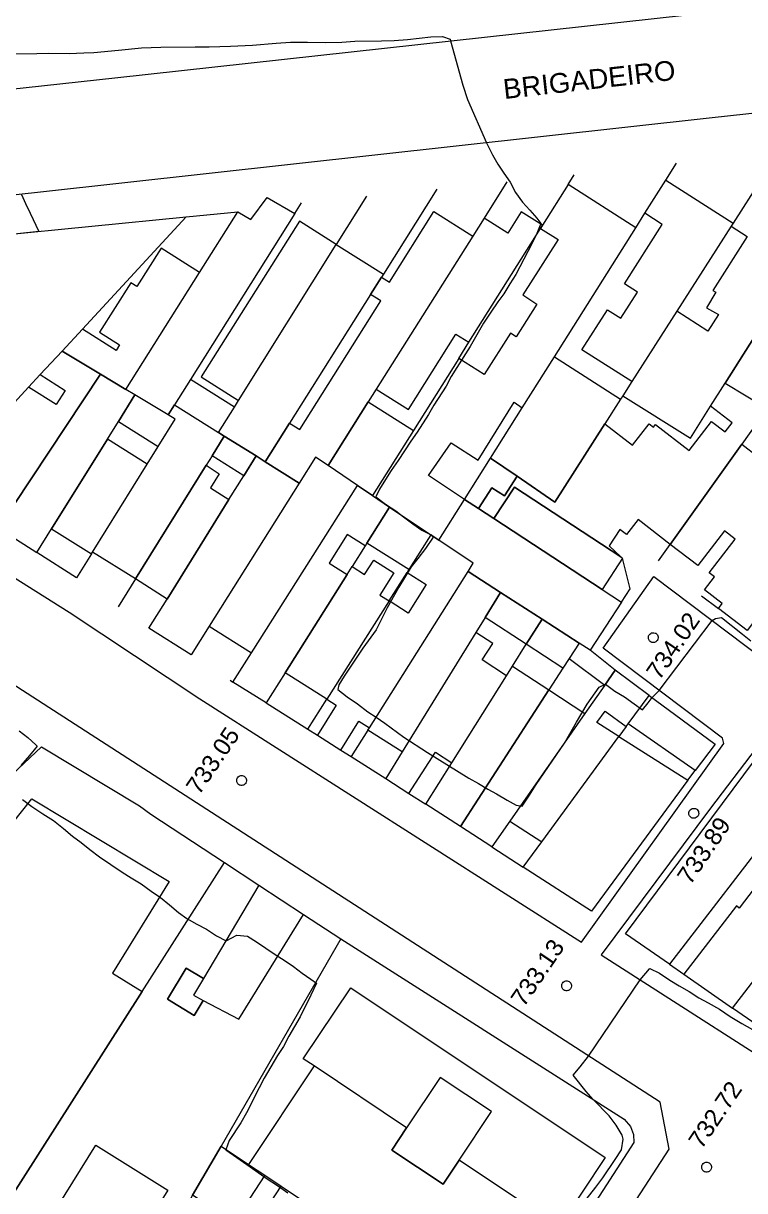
# Model space of a CAD drawing. Header units: metres. Extents: x 325024 to 7190115, y 7391967 to 10157759.
# Drawn here: x 325364.8 to 325437.8, y 7392859 to 7392977.3 of the extents above; entities that cross this region are included whole.
import ezdxf
from ezdxf.enums import TextEntityAlignment as Align

# ---------------------------------------------------------------- set-up
doc = ezdxf.new("R2010")
doc.units = ezdxf.units.M
doc.layers.get('0').update_dxf_attribs({"lineweight": 18})
for name, color, linetype, lineweight in [('100_SIST_VIARIO_MEIO_FIO', 1, 'Continuous', 18), ('108_SEP_FIS_CANT_CENT_ILHA', 7, 'Continuous', 18), ('144_P_DUPLA_ASF_TOP', 7, 'Continuous', 18), ('206_MURO_E_MURO_ARRIMO', 7, 'Continuous', 18), ('214_PROJ_BEIRAL_EDIF', 10, 'Continuous', 18), ('604_CURVA_INTERM', 7, 'Continuous', 18), ('606_PTO_COTADO', 7, 'Continuous', 18), ('608_PTO_COTADO_INTERVIA', 1, 'Continuous', 18)]:
    doc.layers.add(name, color=color, linetype=linetype, lineweight=lineweight)
doc.styles.add('Style-Arial', font='arial.ttf', dxfattribs={"height": 1.75})

# ---------------------------------------------------------------- blocks, each defined once
blk = doc.blocks.new('SP09')
at = {"color": 0, "linetype": 'Continuous'}
blk.add_lwpolyline([(-0.03, -0.51), (-0.14, -0.49), (-0.24, -0.46), (-0.31, -0.42), (-0.35, -0.39), (-0.42, -0.31), (-0.47, -0.24), (-0.51, -0.15), (-0.52, -0.09), (-0.52, 0.03), (-0.51, 0.11), (-0.48, 0.2), (-0.44, 0.27), (-0.4, 0.33), (-0.32, 0.39), (-0.23, 0.44), (-0.15, 0.48), (-0.1, 0.48), (-0.03, 0.48), (0.08, 0.48), (0.19, 0.44), (0.27, 0.4), (0.35, 0.32), (0.41, 0.23), (0.46, 0.11), (0.48, 0.03), (0.48, -0.03), (0.47, -0.08), (0.44, -0.21), (0.38, -0.3), (0.31, -0.38), (0.23, -0.44), (0.1, -0.49), (0.02, -0.51)], close=True, dxfattribs=at)
blk = doc.blocks.new('SP10')
at = {"color": 0, "linetype": 'Continuous'}
blk.add_lwpolyline([(-0.03, -0.51), (-0.14, -0.49), (-0.24, -0.46), (-0.31, -0.42), (-0.35, -0.39), (-0.42, -0.31), (-0.47, -0.24), (-0.51, -0.15), (-0.52, -0.09), (-0.52, 0.03), (-0.51, 0.11), (-0.48, 0.2), (-0.44, 0.27), (-0.4, 0.33), (-0.32, 0.39), (-0.23, 0.44), (-0.15, 0.48), (-0.1, 0.48), (-0.03, 0.48), (0.08, 0.48), (0.19, 0.44), (0.27, 0.4), (0.35, 0.32), (0.41, 0.23), (0.46, 0.11), (0.48, 0.03), (0.48, -0.03), (0.47, -0.08), (0.44, -0.21), (0.38, -0.3), (0.31, -0.38), (0.23, -0.44), (0.1, -0.49), (0.02, -0.51)], close=True, dxfattribs=at)

msp = doc.modelspace()

# ---------------------------------------------------------------- linework, layer by layer
at = {"layer": '100_SIST_VIARIO_MEIO_FIO'}
for points in [[(325485.631, 7392973.277), (325434.265, 7392967.644), (325366.519, 7392960.148), (325330.084, 7392956.172)], [(325351.198, 7392929.073), (325369.4, 7392917.613), (325382.664, 7392908.851), (325421.314, 7392884.2), (325435.747, 7392904.33), (325435.587, 7392904.871), (325423.509, 7392913.973), (325428.65, 7392921.24), (325443.646, 7392909.922), (325434.4, 7392897.76), (325423.312, 7392882.923), (325446.524, 7392868.047)], [(325360.081, 7392755.006), (325403.291, 7392821.777), (325430.188, 7392863.22), (325429.275, 7392867.985), (325361.398, 7392911.796)]]:
    msp.add_lwpolyline(points, dxfattribs=at)
at = {"layer": '108_SEP_FIS_CANT_CENT_ILHA'}
msp.add_lwpolyline([(325469.233, 7392987.113), (325463.258, 7392989.97), (325457.76, 7392991.32), (325449.199, 7392990.962), (325369.61, 7392982.148), (325316.188, 7392976.422), (325299.021, 7392974.606), (325296.246, 7392973.322), (325280.309, 7392963.457), (325279.786, 7392962.615), (325280.214, 7392961.844), (325286.047, 7392962.146), (325374.047, 7392971.746), (325442.184, 7392979.221), (325470.93, 7392982.921), (325472.001, 7392983.332), (325472.352, 7392984.306), (325471.456, 7392985.495)], close=True, dxfattribs=at)
at = {"layer": '206_MURO_E_MURO_ARRIMO'}
for p, q in [((325392.285, 7392958.004), (325392.957, 7392959.066)), ((325349.415, 7392954.504), (325381.266, 7392957.659)), ((325381.266, 7392957.659), (325386.498, 7392958.177)), ((325370.161, 7392921.09), (325366.144, 7392923.659)), ((325426.247, 7392919.999), (325425.485, 7392923.082)), ((325425.357, 7392918.635), (325426.247, 7392919.999)), ((325433.486, 7392919.283), (325435.183, 7392917.98)), ((325385.728, 7392910.722), (325386.008, 7392910.546)), ((325389.364, 7392908.429), (325393.591, 7392905.762)), ((325393.591, 7392905.762), (325394.554, 7392905.155)), ((325363.073, 7392900.639), (325366.592, 7392903.994)), ((325366.592, 7392903.994), (325376.527, 7392898.012)), ((325396.922, 7392903.661), (325397.986, 7392902.99)), ((325397.986, 7392902.99), (325401.496, 7392900.776)), ((325432.088, 7392900.611), (325432.822, 7392901.575)), ((325403.831, 7392899.272), (325405.55, 7392898.165)), ((325376.527, 7392898.012), (325377.676, 7392897.171)), ((325377.676, 7392897.171), (325385.155, 7392892.261)), ((325412.245, 7392893.852), (325415.415, 7392891.81)), ((325388.638, 7392889.975), (325393.15, 7392887.013)), ((325396.937, 7392884.527), (325425.624, 7392866.276)), ((325430.215, 7392881.967), (325431.682, 7392880.947)), ((325425.624, 7392866.276), (325426.271, 7392865.523)), ((325426.271, 7392865.523), (325426.574, 7392864.726)), ((325426.613, 7392863.918), (325413.881, 7392844.163)), ((325426.574, 7392864.726), (325426.613, 7392863.918))]:
    msp.add_line(p, q, dxfattribs=at)
for points in [[(325429.863, 7392961.391), (325430.942, 7392963.102)], [(325419.95, 7392960.939), (325420.556, 7392961.903)], [(325413.754, 7392961.204), (325411.441, 7392957.532)], [(325399.517, 7392959.741), (325396.474, 7392954.878)], [(325406.647, 7392960.473), (325401.241, 7392951.874)], [(325381.266, 7392957.659), (325370.748, 7392946.292)], [(325426.81, 7392956.551), (325427.741, 7392958.028)], [(325408.883, 7392943.323), (325409.908, 7392944.955)], [(325366.482, 7392941.681), (325365.307, 7392940.411)], [(325425.49, 7392939.533), (325425.281, 7392939.207)], [(325399.388, 7392924.328), (325398.073, 7392922.243)], [(325429.125, 7392922.829), (325430.306, 7392924.488)], [(325371.669, 7392923.515), (325370.161, 7392921.09)], [(325401.825, 7392918.756), (325403.659, 7392921.65)], [(325376.121, 7392920.983), (325374.367, 7392918.163)], [(325414.329, 7392912.162), (325415.714, 7392914.37)], [(325419.431, 7392911.935), (325418.016, 7392909.747)], [(325393.591, 7392905.762), (325395.515, 7392908.798)], [(325399.667, 7392905.657), (325397.986, 7392902.99)], [(325425.848, 7392906.034), (325425.103, 7392905.018)]]:
    msp.add_lwpolyline(points, dxfattribs=at)
at = {"layer": '214_PROJ_BEIRAL_EDIF'}
for points in [[(325445.663, 7392940.937), (325448.25, 7392945.087), (325457.032, 7392959.174), (325450.261, 7392963.535), (325446.285, 7392957.254), (325435.881, 7392940.82), (325440.115, 7392938.258), (325442.93, 7392936.554)], [(325415.307, 7392938.32), (325418.574, 7392943.498), (325426.81, 7392956.551), (325419.95, 7392960.939), (325417.367, 7392956.828), (325417.158, 7392956.494), (325418.943, 7392955.352), (325415.359, 7392949.749), (325416.803, 7392948.825), (325414.684, 7392945.512), (325414.131, 7392945.865), (325411.453, 7392941.679), (325408.883, 7392943.323), (325404.306, 7392936.036), (325400.155, 7392929.429), (325401.874, 7392928.272), (325406.068, 7392925.45), (325406.853, 7392924.922), (325409.458, 7392929.05), (325405.822, 7392931.457), (325408.104, 7392934.781), (325410.856, 7392933.035), (325414.509, 7392938.897)], [(325436.479, 7392956.711), (325430.966, 7392948.093), (325426.409, 7392940.97), (325421.352, 7392944.204), (325423.947, 7392948.26), (325425.305, 7392947.391), (325426.999, 7392950.037), (325425.657, 7392950.895), (325429.501, 7392956.903), (325427.741, 7392958.028), (325429.863, 7392961.391), (325436.682, 7392957.029)], [(325435.881, 7392940.82), (325446.285, 7392957.254), (325439.495, 7392961.426), (325436.682, 7392957.029), (325436.479, 7392956.711), (325438.1, 7392955.674), (325434.609, 7392950.218), (325434.929, 7392950.018), (325433.989, 7392948.438), (325435.186, 7392947.756), (325434.12, 7392946.075), (325430.966, 7392948.093), (325426.409, 7392940.97), (325425.49, 7392939.533), (325432.362, 7392935.263), (325434.4, 7392938.481)], [(325381.697, 7392941.2), (325380.068, 7392938.614), (325379.433, 7392937.607), (325376.072, 7392939.627), (325375.155, 7392940.178), (325382.62, 7392952.022), (325386.498, 7392958.177), (325387.82, 7392957.407), (325389.471, 7392959.607), (325392.285, 7392958.004)], [(325386.581, 7392939.066), (325396.474, 7392954.878), (325392.742, 7392957.23), (325382.797, 7392941.45)], [(325395.647, 7392932.462), (325394.373, 7392933.32), (325392.723, 7392930.704), (325389.284, 7392932.853), (325391.745, 7392936.768), (325392.787, 7392936.113), (325400.973, 7392949.144), (325399.935, 7392949.797), (325401.048, 7392951.567), (325401.857, 7392951.059), (325406.343, 7392958.198), (325410.295, 7392955.715), (325400.522, 7392940.202), (325399.715, 7392938.92)], [(325409.908, 7392944.955), (325417.158, 7392956.494), (325417.367, 7392956.828), (325415.219, 7392958.177), (325413.859, 7392956.013), (325411.441, 7392957.532), (325410.295, 7392955.715), (325400.522, 7392940.202), (325403.777, 7392938.157), (325408.574, 7392945.793)], [(325401.241, 7392951.874), (325401.048, 7392951.567), (325399.935, 7392949.797), (325391.745, 7392936.768), (325389.284, 7392932.853), (325388.344, 7392933.441), (325385.12, 7392935.456), (325384.547, 7392935.814), (325386.157, 7392938.389), (325386.581, 7392939.066), (325396.474, 7392954.878)], [(325370.748, 7392946.292), (325368.687, 7392944.064), (325372.573, 7392941.729), (325375.155, 7392940.178), (325382.62, 7392952.022), (325378.719, 7392954.48), (325376.274, 7392950.6), (325375.645, 7392950.996), (325372.483, 7392945.978), (325374.512, 7392944.699), (325374.161, 7392944.141)], [(325358.984, 7392933.578), (325355.88, 7392930.223), (325358.463, 7392928.571), (325359.979, 7392930.978), (325363.846, 7392928.541), (325372.573, 7392941.729), (325368.687, 7392944.064), (325366.482, 7392941.681), (325369.012, 7392940.087), (325368.106, 7392938.648), (325365.307, 7392940.411), (325360.947, 7392935.7), (325361.494, 7392935.355), (325359.979, 7392932.951)], [(325412.099, 7392933.236), (325415.307, 7392938.32), (325418.574, 7392943.498), (325425.281, 7392939.207), (325423.679, 7392936.703), (325418.604, 7392928.77), (325414.799, 7392931.382)], [(325367.635, 7392926.058), (325373.284, 7392935.143), (325374.397, 7392936.932), (325376.072, 7392939.627), (325375.155, 7392940.178), (325372.573, 7392941.729), (325363.846, 7392928.541), (325362.26, 7392926.143), (325366.144, 7392923.659)], [(325380.068, 7392938.614), (325384.547, 7392935.814), (325386.157, 7392938.389), (325381.697, 7392941.2)], [(325425.311, 7392923.243), (325414.542, 7392930.298), (325412.443, 7392927.094), (325410.864, 7392928.129), (325412.239, 7392930.228), (325413.501, 7392929.401), (325414.799, 7392931.382), (325418.604, 7392928.77), (325423.679, 7392936.703), (325426.49, 7392934.54), (325428.157, 7392936.705), (325428.6, 7392936.364), (325428.796, 7392936.62), (325432.211, 7392933.991), (325434.49, 7392936.951), (325435.879, 7392935.881), (325436.585, 7392936.799), (325434.4, 7392938.481), (325435.881, 7392940.82), (325440.115, 7392938.258), (325437.547, 7392934.653), (325430.306, 7392924.488), (325427.043, 7392927), (325425.87, 7392925.476), (325425.202, 7392926.008), (325424.124, 7392924.347)], [(325379.433, 7392937.607), (325376.072, 7392939.627), (325374.397, 7392936.932), (325378.431, 7392934.39), (325380.153, 7392937.159)], [(325383.882, 7392933.466), (325383.28, 7392932.497), (325376.121, 7392920.983), (325371.791, 7392923.711), (325377.318, 7392932.601), (325378.431, 7392934.39), (325380.153, 7392937.159), (325379.433, 7392937.607), (325380.068, 7392938.614), (325384.547, 7392935.814), (325385.12, 7392935.456)], [(325395.647, 7392932.462), (325399.715, 7392938.92), (325404.306, 7392936.036), (325400.155, 7392929.429), (325398.626, 7392930.458)], [(325452.802, 7392935.889), (325456.079, 7392933.573), (325453.003, 7392929.602), (325452.648, 7392929.144), (325452.232, 7392929.473), (325449.32, 7392925.69), (325441.752, 7392915.86), (325439.5, 7392917.595), (325438.083, 7392915.754), (325435.183, 7392917.98), (325435.573, 7392918.486), (325433.776, 7392919.869), (325434.8, 7392921.198), (325434.266, 7392921.609), (325436.883, 7392925.008), (325435.793, 7392925.847), (325433.094, 7392922.342), (325430.306, 7392924.488), (325437.547, 7392934.653), (325445.829, 7392928.236), (325448.719, 7392931.967), (325449.372, 7392931.461)], [(325371.791, 7392923.711), (325377.318, 7392932.601), (325373.284, 7392935.143), (325367.635, 7392926.058), (325371.669, 7392923.515)], [(325385.12, 7392935.456), (325388.344, 7392933.441), (325387.099, 7392931.439), (325383.882, 7392933.466)], [(325379.338, 7392918.956), (325385.603, 7392929.032), (325387.099, 7392931.439), (325388.344, 7392933.441), (325389.284, 7392932.853), (325392.723, 7392930.704), (325383.581, 7392916.203), (325381.76, 7392913.314), (325377.493, 7392915.988)], [(325376.121, 7392920.983), (325383.28, 7392932.497), (325384.622, 7392931.651), (325383.72, 7392930.218), (325385.603, 7392929.032), (325379.338, 7392918.956)], [(325392.723, 7392930.704), (325383.581, 7392916.203), (325387.877, 7392913.496), (325398.626, 7392930.458), (325395.647, 7392932.462), (325394.373, 7392933.32)], [(325414.799, 7392931.382), (325413.501, 7392929.401), (325412.239, 7392930.228), (325410.864, 7392928.129), (325409.458, 7392929.05), (325412.099, 7392933.236)], [(325387.877, 7392913.496), (325398.626, 7392930.458), (325400.155, 7392929.429), (325401.874, 7392928.272), (325399.571, 7392924.618), (325399.388, 7392924.328), (325397.564, 7392925.478), (325395.739, 7392922.581), (325397.562, 7392921.432), (325391.279, 7392911.467), (325389.364, 7392908.429), (325386.008, 7392910.546)], [(325412.443, 7392927.094), (325414.542, 7392930.298), (325425.311, 7392923.243), (325425.485, 7392923.082), (325423.408, 7392919.911)], [(325410.864, 7392928.129), (325412.443, 7392927.094), (325423.408, 7392919.911), (325425.357, 7392918.635), (325422.19, 7392913.781), (325421.086, 7392914.493), (325417.315, 7392916.923), (325413.119, 7392919.628), (325409.817, 7392921.756), (325410.336, 7392922.578), (325406.853, 7392924.922), (325409.458, 7392929.05)], [(325401.874, 7392928.272), (325406.068, 7392925.45), (325403.837, 7392921.93), (325399.571, 7392924.618)], [(325401.825, 7392918.756), (325395.515, 7392908.798), (325396.47, 7392908.196), (325394.554, 7392905.155), (325396.922, 7392903.661), (325398.768, 7392906.592), (325399.833, 7392905.921), (325409.817, 7392921.756), (325410.336, 7392922.578), (325406.853, 7392924.922), (325406.068, 7392925.45), (325403.837, 7392921.93), (325403.659, 7392921.65), (325405.585, 7392920.436), (325403.758, 7392917.538)], [(325401.825, 7392918.756), (325395.515, 7392908.798), (325391.279, 7392911.467), (325397.562, 7392921.432), (325398.073, 7392922.243), (325399.347, 7392921.44), (325400.268, 7392922.901), (325402.316, 7392921.611), (325400.888, 7392919.346)], [(325411.557, 7392917.094), (325410.614, 7392915.565), (325403.152, 7392903.462), (325399.667, 7392905.657), (325399.833, 7392905.921), (325409.817, 7392921.756), (325413.119, 7392919.628)], [(325415.714, 7392914.37), (325411.557, 7392917.094), (325413.119, 7392919.628), (325417.315, 7392916.923)], [(325415.714, 7392914.37), (325417.315, 7392916.923), (325421.086, 7392914.493), (325420.067, 7392912.918), (325419.431, 7392911.935)], [(325410.614, 7392915.565), (325403.152, 7392903.462), (325401.496, 7392900.776), (325403.831, 7392899.272), (325406.52, 7392903.447), (325408.189, 7392902.372), (325413.708, 7392911.171), (325411.248, 7392912.783), (325412.333, 7392914.439)], [(325424.721, 7392911.751), (325422.19, 7392913.781), (325421.086, 7392914.493), (325420.067, 7392912.918), (325423.669, 7392910.241)], [(325418.016, 7392909.747), (325409.063, 7392895.902), (325405.55, 7392898.165), (325408.189, 7392902.372), (325413.708, 7392911.171), (325414.329, 7392912.162)], [(325423.669, 7392910.241), (325421.66, 7392907.36), (325414.064, 7392896.462), (325417.288, 7392894.364), (325425.103, 7392905.018), (325422.859, 7392906.434), (325423.714, 7392907.599), (325425.848, 7392906.034), (325426.06, 7392906.322), (325428.169, 7392909.198), (325424.721, 7392911.751)], [(325418.016, 7392909.747), (325421.66, 7392907.36), (325414.064, 7392896.462), (325412.245, 7392893.852), (325409.063, 7392895.902)], [(325428.169, 7392909.198), (325434.857, 7392904.246), (325432.822, 7392901.575), (325426.06, 7392906.322)], [(325443.534, 7392899.249), (325441.667, 7392896.826), (325430.215, 7392881.967), (325425.79, 7392885.043), (325442.094, 7392906.956), (325445.489, 7392904.34), (325445.845, 7392902.248), (325444.988, 7392901.136), (325443.191, 7392902.521), (325441.737, 7392900.634)], [(325417.288, 7392894.364), (325425.103, 7392905.018), (325432.088, 7392900.611), (325422.337, 7392887.352), (325415.415, 7392891.81)], [(325354.908, 7392892.947), (325358.817, 7392890.191), (325365.628, 7392898.716), (325379.557, 7392890.359), (325373.812, 7392881.06), (325376.823, 7392879.209), (325342.101, 7392824.814), (325336.603, 7392826.853), (325324.613, 7392831.312), (325320.572, 7392832.815), (325321.555, 7392833.964), (325324.053, 7392836.884), (325318.769, 7392840.59), (325315.264, 7392843.049), (325311.777, 7392845.496), (325307.626, 7392848.408), (325309.213, 7392849.902), (325314.809, 7392855.174)], [(325445.795, 7392889.449), (325441.319, 7392892.898), (325437.282, 7392887.66), (325437.015, 7392887.866), (325431.682, 7392880.947), (325436.605, 7392877.525)], [(325445.795, 7392889.449), (325446.516, 7392890.384), (325447.823, 7392892.08), (325451.178, 7392889.494), (325449.575, 7392887.415), (325447.636, 7392888.909), (325446.564, 7392887.519), (325448.504, 7392886.024), (325440.739, 7392875.949), (325440.088, 7392875.104), (325436.605, 7392877.525)], [(325383.002, 7392878.305), (325382.071, 7392876.767), (325379.357, 7392878.41), (325381.269, 7392881.569), (325383.015, 7392880.513), (325382.015, 7392878.829)], [(325418.791, 7392855.543), (325408.926, 7392862.118), (325412.207, 7392867.04), (325407.002, 7392870.509), (325403.601, 7392865.406), (325394.216, 7392871.661), (325393.13, 7392872.385), (325397.932, 7392879.59), (325423.73, 7392862.396), (325419.048, 7392855.372)], [(325407.753, 7392848.247), (325412.029, 7392845.397), (325418.791, 7392855.543), (325408.926, 7392862.118), (325407.299, 7392859.677), (325402.094, 7392863.146), (325403.601, 7392865.406), (325394.216, 7392871.661), (325387.574, 7392861.695), (325389.23, 7392860.592), (325390.874, 7392859.496)], [(325403.601, 7392865.406), (325402.094, 7392863.146), (325407.299, 7392859.677), (325408.926, 7392862.118), (325412.207, 7392867.04), (325407.002, 7392870.509)], [(325372.156, 7392847.43), (325365.343, 7392851.67), (325363.374, 7392848.506), (325370.004, 7392844.414), (325362.727, 7392832.722), (325355.613, 7392837.15), (325372.098, 7392863.636), (325379.41, 7392859.085)], [(325387.574, 7392861.695), (325389.23, 7392860.592), (325386.142, 7392855.826), (325381.922, 7392858.56), (325384.802, 7392863.543)]]:
    msp.add_lwpolyline(points, close=True, dxfattribs=at)
for points in [[(325342.101, 7392824.814), (325376.823, 7392879.209), (325385.155, 7392892.261), (325388.638, 7392889.975), (325383.015, 7392880.513), (325381.269, 7392881.569), (325379.357, 7392878.41), (325382.071, 7392876.767), (325383.002, 7392878.305), (325386.604, 7392876.393), (325393.15, 7392887.013), (325396.937, 7392884.527), (325384.802, 7392863.543), (325381.922, 7392858.56), (325380.921, 7392856.734), (325378.502, 7392852.321), (325376.757, 7392849.138), (325374.068, 7392844.232), (325372.484, 7392841.342), (325370.673, 7392838.037), (325368.69, 7392834.418), (325365.057, 7392827.275), (325361.09, 7392819.476)], [(325387.782, 7392854.722), (325390.874, 7392859.496), (325407.753, 7392848.247)]]:
    msp.add_lwpolyline(points, dxfattribs=at)
at = {"layer": '604_CURVA_INTERM', "flags": 128}
for points, elevation in [([(325363.709, 7392974.168), (325366.151, 7392974.209), (325367.276, 7392974.244), (325369.409, 7392974.203), (325370.904, 7392974.258), (325371.905, 7392974.316), (325374.406, 7392974.536), (325376.752, 7392974.785), (325378.688, 7392974.858), (325382.169, 7392974.896), (325383.598, 7392974.88), (325385.769, 7392974.948), (325387.999, 7392975.05), (325390.394, 7392975.27), (325391.824, 7392975.345), (325393.567, 7392975.356), (325395.357, 7392975.315), (325397.019, 7392975.369), (325398.368, 7392975.459), (325401.05, 7392975.488), (325402.348, 7392975.533), (325403.704, 7392975.633), (325406.065, 7392975.883), (325407.221, 7392975.922), (325408.003, 7392975.659), (325408.057, 7392975.477), (325409.3, 7392971.01), (325409.764, 7392969.55), (325411.696, 7392965.147), (325412.301, 7392963.928), (325412.842, 7392962.982), (325413.443, 7392962.097), (325414.094, 7392961.184), (325414.629, 7392960.132), (325415.344, 7392959.151), (325416.098, 7392958.353), (325416.792, 7392957.519), (325417.186, 7392956.995), (325416.775, 7392955.961), (325416.288, 7392954.925), (325414.654, 7392951.827), (325414.045, 7392950.876), (325413.443, 7392949.855), (325412.849, 7392949.04), (325412.122, 7392948), (325411.389, 7392946.886), (325410.02, 7392944.53), (325408.686, 7392942.4), (325408.126, 7392941.477), (325407.594, 7392940.516), (325406.367, 7392938.577), (325405.803, 7392937.64), (325404.676, 7392935.852), (325404.038, 7392934.929), (325402.729, 7392932.98), (325402.036, 7392931.985), (325401.447, 7392931.068), (325400.843, 7392930.078), (325400.477, 7392929.31), (325401.472, 7392928.569), (325402.499, 7392927.893), (325403.292, 7392927.269), (325404.218, 7392926.568), (325405.153, 7392925.923), (325406.073, 7392925.46), (325406.289, 7392925.231), (325405.512, 7392924.057), (325404.748, 7392923.061), (325404.064, 7392922.205), (325402.802, 7392920.14), (325401.634, 7392918.046), (325400.508, 7392915.838), (325399.16, 7392913.992), (325397.281, 7392911.143), (325396.736, 7392910.269), (325396.64, 7392909.798), (325397.566, 7392909.043), (325398.631, 7392908.334), (325399.654, 7392907.545), (325400.504, 7392906.988), (325401.402, 7392906.367), (325403.326, 7392904.964), (325405.701, 7392903.412), (325409.888, 7392900.802), (325410.873, 7392900.256), (325411.825, 7392899.693), (325412.718, 7392899.24), (325413.783, 7392898.586), (325414.703, 7392898.069), (325415.297, 7392897.978), (325416.033, 7392899.075), (325416.732, 7392900.163), (325419.59, 7392904.372), (325420.141, 7392905.284), (325420.802, 7392906.471), (325421.894, 7392908.31), (325423.094, 7392910.025), (325423.755, 7392910.343), (325424.695, 7392909.607), (325425.679, 7392909.033), (325426.636, 7392908.331), (325427.496, 7392907.743), (325428.054, 7392908.44), (325428.48, 7392908.968), (325429.173, 7392909.704), (325434.552, 7392916.785), (325434.892, 7392916.98), (325435.484, 7392917.09), (325437.617, 7392915.394), (325438.469, 7392914.732)], 734), ([(325364.584, 7392959.937), (325364.997, 7392958.999), (325365.469, 7392958.051), (325366.338, 7392956.175), (325364.177, 7392955.932)], 733), ([(325364.354, 7392905.62), (325365.207, 7392904.931), (325366.047, 7392904.201), (325366.164, 7392904.067), (325365.38, 7392903.096), (325364.506, 7392902.107)], 733), ([(325364.67, 7392898.633), (325365.629, 7392897.946), (325366.758, 7392897.189), (325367.824, 7392896.51), (325368.84, 7392895.699), (325369.746, 7392894.951), (325370.632, 7392894.283), (325371.497, 7392893.592), (325372.477, 7392892.837), (325374.774, 7392891.276), (325375.706, 7392890.7), (325376.718, 7392890.1), (325377.705, 7392889.373), (325378.647, 7392888.714), (325379.569, 7392887.989), (325380.503, 7392887.193), (325381.324, 7392886.599), (325382.348, 7392886.017), (325383.315, 7392885.501), (325384.348, 7392884.849), (325385.329, 7392884.319), (325386.4, 7392884.902), (325387.472, 7392884.813), (325388.394, 7392884.231), (325390.282, 7392882.938), (325391.283, 7392882.311), (325392.15, 7392881.722), (325393.029, 7392881.074), (325393.906, 7392880.469), (325394.471, 7392880.048), (325393.89, 7392878.831), (325392.804, 7392876.623), (325391.656, 7392874.671), (325391.121, 7392873.618), (325390.531, 7392872.709), (325389.158, 7392870.427), (325388.672, 7392869.438), (325387.378, 7392866.926), (325386.798, 7392865.891), (325385.608, 7392864.115), (325385.28, 7392863.159), (325386.387, 7392862.378), (325387.424, 7392861.675), (325389.454, 7392860.222), (325390.531, 7392859.54), (325391.569, 7392858.799)], 733), ([(325421.419, 7392857.67), (325422.766, 7392859.379), (325423.48, 7392860.32), (325424.725, 7392862.19), (325425.363, 7392863.163), (325425.529, 7392864.243), (325425.427, 7392864.667), (325424.832, 7392865.677), (325424.115, 7392866.624), (325422.497, 7392868.27), (325421.8, 7392869.077), (325420.487, 7392870.745), (325421.18, 7392871.566), (325422.027, 7392872.663), (325427.264, 7392880.391), (325428.191, 7392881.496), (325428.238, 7392881.519), (325429.226, 7392881.045), (325430.272, 7392880.362), (325431.215, 7392879.779), (325432.212, 7392879.201), (325433.206, 7392878.577), (325434.141, 7392878.063), (325435.29, 7392877.399), (325436.389, 7392876.668), (325437.555, 7392875.96), (325438.629, 7392875.352)], 733)]:
    msp.add_lwpolyline(points, dxfattribs=dict(at, elevation=elevation))

# ---------------------------------------------------------------- block references
at = {"layer": '606_PTO_COTADO', "rotation": 55.83005668387076}
for p in [(325386.887, 7392900.596, 733.055), (325432.693, 7392897.279, 733.88)]:
    msp.add_blockref('SP09', p, dxfattribs=at)
at = {"layer": '608_PTO_COTADO_INTERVIA', "rotation": 55.83005668387076}
for p in [(325428.598, 7392915.069, 734.016), (325419.813, 7392879.801, 733.13), (325433.996, 7392861.435, 732.721)]:
    msp.add_blockref('SP10', p, dxfattribs=at)

# ---------------------------------------------------------------- texts
at = {"layer": '144_P_DUPLA_ASF_TOP', "style": 'Style-Arial'}
msp.add_text('BRIGADEIRO', height=2, rotation=6.44348, dxfattribs=at).set_placement((325413.381, 7392970.583), align=Align.MIDDLE_LEFT)
at = {"layer": '606_PTO_COTADO', "style": 'Style-Arial'}
for s, p in [('733.05', (325383.95, 7392902.59, 733.055)), ('733.89', (325433.707, 7392893.487, 733.88))]:
    msp.add_text(s, height=1.75, rotation=55.83006, dxfattribs=at).set_placement(p, align=Align.MIDDLE_CENTER)
at = {"layer": '608_PTO_COTADO_INTERVIA', "style": 'Style-Arial'}
for s, p in [('734.02', (325430.586, 7392914.22, 734.016)), ('733.13', (325416.853, 7392881.117, 733.13)), ('732.72', (325434.854, 7392866.728, 732.721))]:
    msp.add_text(s, height=1.75, rotation=55.83006, dxfattribs=at).set_placement(p, align=Align.MIDDLE_CENTER)

doc.saveas('drawing.dxf')
